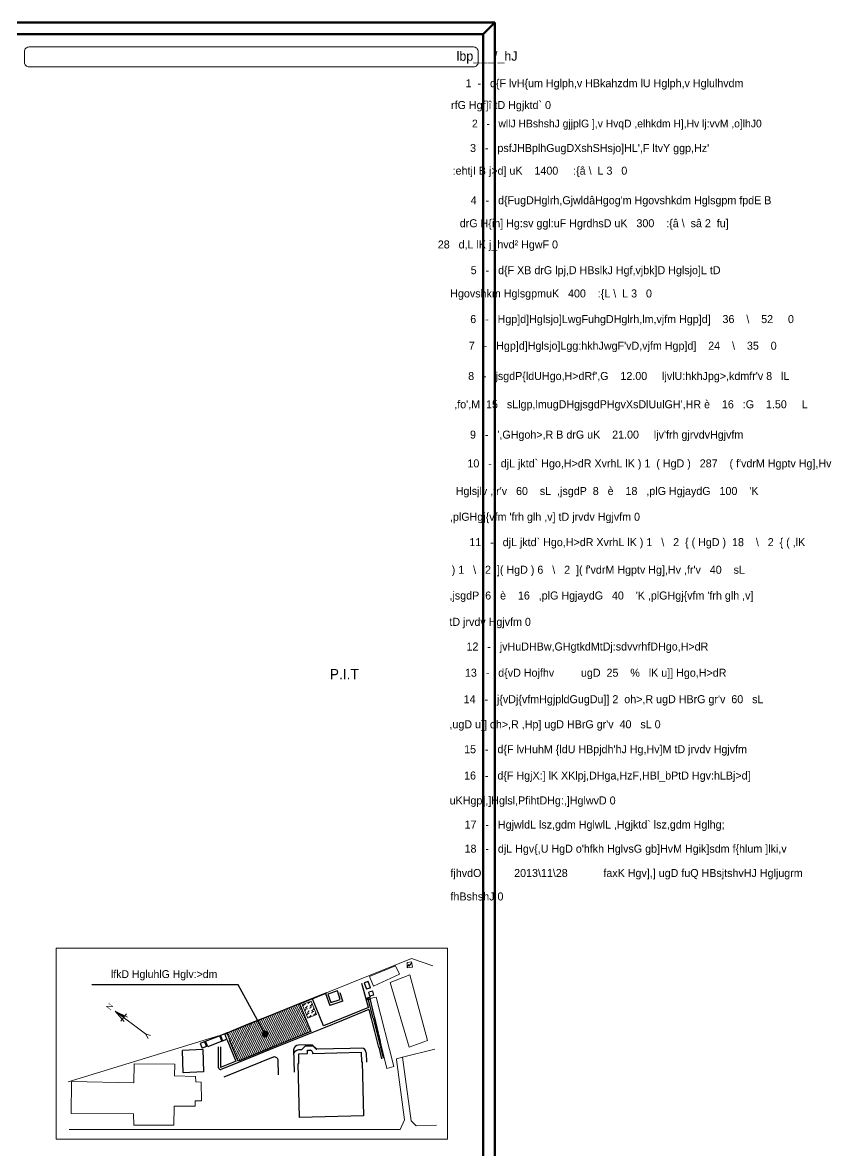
# Model space of a CAD drawing. Extents: x 971 to 1079, y 664 to 731.
# Drawn here: x 1050.92 to 1079.22, y 691.48 to 730.92 of the extents above; entities that cross this region are included whole.
import ezdxf
from ezdxf.enums import TextEntityAlignment as Align

# ---------------------------------------------------------------- set-up
doc = ezdxf.new("R2010")
doc.units = 0
doc.header["$MEASUREMENT"] = 0
doc.linetypes.add('DASHED', pattern=[19.05, 12.7, -6.35])
doc.linetypes.add('HIDDEN', pattern=[0.375, 0.25, -0.125])
doc.layers.get('0').update_dxf_attribs({"linetype": 'CONTINUOUS', "lineweight": 30})
for name, color, linetype, lineweight in [('Layout', 7, 'CONTINUOUS', 20), ('North', 7, 'CONTINUOUS', 40), ('UG-BORDER', 20, 'CONTINUOUS', 80), ('UG-Khartosha', 11, 'CONTINUOUS', 20)]:
    doc.layers.add(name, color=color, linetype=linetype, lineweight=lineweight)
doc.layers.add('Line', color=3, linetype='CONTINUOUS')
doc.layers.add('NOTES', color=11, linetype='CONTINUOUS')
doc.styles.add('ARAB', font='sosa.shx', dxfattribs={"width": 0.9, "height": 0.07})
doc.styles.add('Eng.', font='romantic_0.ttf')
doc.dimstyles.get("Standard").update_dxf_attribs({"dimtxt": 0.12, "dimasz": 0.05, "dimexe": 0.18, "dimexo": 0.0625, "dimgap": 0.09, "dimtad": 0, "dimtih": 1, "dimtoh": 1, "dimzin": 0, "dimdsep": 46, "dimtxsty": 'Standard', "dimblk": 'DOT', "dimcen": 0.09, "dimadec": 0, "dimazin": 0, "dimtfac": 1, "dimtofl": 0, "dimtmove": 0, "dimatfit": 3, "dimldrblk": 'DOT', "dimfxl": 1, "dimtolj": 1, "dimtzin": 0, "dimarcsym": 0})

# ---------------------------------------------------------------- blocks, each defined once
blk = doc.blocks.new('_Dot')
at = {"color": 0, "linetype": 'ByBlock', "lineweight": -2}
blk.add_line((-0.5, 0), (-1, 0), dxfattribs=at)
at = {"color": 0, "linetype": 'ByBlock', "const_width": 0.5}
blk.add_lwpolyline([(-0.25, 0, 1), (0.25, 0, 1)], format="xyb", close=True, dxfattribs=at)
blk = doc.blocks.new('A$C2E0A3FBF')
at = {"layer": 'North', "lineweight": 20}
blk.add_hatch(color=256, dxfattribs=at).paths.add_polyline_path([(1340.58, 1234.45), (1341.93, 1235.34), (1336.31, 1240.92)])
for p, q in [((1351.55, 1217.88), (1336.31, 1240.92)), ((1336.31, 1240.92), (1343.32, 1233.95)), ((1336.31, 1240.92), (1339.97, 1231.73)), ((1340.58, 1234.45), (1337.78, 1232.6)), ((1340.58, 1234.45), (1343.39, 1236.31)), ((1351.55, 1217.88), (1354.77, 1215.64)), ((1351.55, 1217.88), (1352.35, 1214.04))]:
    blk.add_line(p, q, dxfattribs=at)
at = {"layer": 'North', "style": 'Eng.'}
blk.add_text('N', height=4, rotation=33.49317, dxfattribs=at).set_placement((1332.96, 1242.61))
blk = doc.blocks.new('A$C476D1BCC')
at = {"layer": 'UG-Khartosha', "color": 14}
blk.add_lwpolyline([(-0.15879, -0.00448), (-0.00341, -0.00448, -0.414214), (-0.00178, -0.00611), (-0.00178, -0.00985, -0.414214), (-0.00341, -0.01148), (-0.15879, -0.01148, -0.414214), (-0.16042, -0.00985), (-0.16042, -0.00611, -0.414214)], format="xyb", close=True, dxfattribs=at)
at = {"layer": 'UG-Khartosha', "style": 'ARAB'}
blk.add_text('lbp___/_hJ', height=0.003256, dxfattribs=at).set_placement((-0.00929, -0.00931))
blk = doc.blocks.new('Keyplan')
at = {"layer": 'Layout', "lineweight": 9}
h = blk.add_hatch(dxfattribs=at)
h.set_pattern_fill('ANSI31', color=0, scale=9.999073, angle=20, style=0)
h.set_pattern_definition([(65, (-1001.4842, -893.9533), (-1.1327798, 0.5282239), [])])
h.paths.add_polyline_path([(-161.36, 77.82), (-108.22, 99.23), (-99.92, 78.64), (-153.3, 57.13), (-159.26, 71.93), (-159.03, 72.02)])
at = {"color": 0}
for p, q in [((-161.5, 73.13), (-163.08, 77)), ((-61.42, 17.04), (-108.38, 15.88))]:
    blk.add_line(p, q, dxfattribs=at)
at = {"color": 0, "linetype": 'Continuous'}
blk.add_lwpolyline([(-161.36, 77.82), (-108.22, 99.23), (-99.92, 78.64), (-153.3, 57.13), (-159.26, 71.93), (-159.03, 72.02)], close=True, dxfattribs=at)
at = {"color": 0, "lineweight": 20}
blk.add_lwpolyline([(-106.27, 98.4), (-99.78, 101.01), (-95.82, 91.18), (-102.31, 88.57)], close=True, dxfattribs=at)
at = {"color": 0, "linetype": 'HIDDEN', "lineweight": 20, "ltscale": 1.2}
for centre in [(-100.72, 98.8), (-104.06, 97.46), (-102.71, 94.12), (-101.37, 90.78), (-99.37, 95.46), (-98.03, 92.12)]:
    blk.add_circle(centre, 1.3, dxfattribs=at)
at = {"layer": 'Layout', "lineweight": 20}
for points in [[(-286.32, 139.69), (0, 139.69), (0, 0), (-286.32, 0)], [(-275.17, 42.1), (-275.37, 18.78), (-229.75, 18.52), (-229.51, 10.09), (-200.26, 10.16), (-200.15, 24.07), (-184.68, 24.07), (-184.68, 27.93), (-180.06, 28.03), (-180.27, 41.68), (-184.28, 41.98), (-184.37, 45.88), (-199.72, 46.19), (-199.53, 54.77), (-229.37, 54.99), (-229.55, 41.2), (-275.17, 42.1)]]:
    blk.add_lwpolyline(points, close=True, dxfattribs=at)
at = {"layer": 'Layout'}
for points in [[(-10.77, 126.8), (-26.32, 132.23), (-163.76, 76.85), (-277.61, 41.82)], [(-276.78, 6.97), (-34.63, 6.97), (-31.43, 14.02), (-37.38, 58.17), (-37.42, 58.75), (-32.95, 59.88), (-26.62, 13.29), (-22.91, 9.75), (-7.97, 10.11)]]:
    blk.add_lwpolyline(points, dxfattribs=at)
at = {"layer": 'Layout', "color": 0}
for points in [[(-37.98, 126.7), (-35.04, 120.59), (-54.21, 111.81), (-57.15, 119)], [(-29.59, 129.26), (-26.32, 129.82), (-25.62, 125.76), (-29.41, 125.35)], [(-27.61, 120.12), (-14.57, 72.26), (-28.04, 67.35), (-42.04, 114.72)], [(-39.2, 53.1), (-52.16, 103.92), (-56.91, 102.81), (-44.44, 51.62)]]:
    blk.add_lwpolyline(points, close=True, dxfattribs=at)
for points in [[(-29.43, 125.78), (-28.26, 127.88), (-28.09, 126.52), (-26.22, 129.24)], [(-32.95, 59.88), (-9.3, 65.76)]]:
    blk.add_lwpolyline(points, dxfattribs=at)
at = {"layer": 'Layout'}
blk.add_lwpolyline([(-275.17, 42.1), (-275.36, 18.79), (-229.75, 18.53), (-229.51, 10.09), (-200.27, 10.16), (-200.15, 24.07), (-184.68, 24.07), (-184.68, 27.93), (-180.06, 28.03), (-180.27, 41.68), (-184.29, 41.98), (-184.38, 45.88), (-199.72, 46.19), (-199.53, 54.77), (-229.37, 54.99), (-229.55, 41.2), (-275.17, 42.1)], close=True, dxfattribs=at)
at = {"layer": 'Line', "color": 0, "linetype": 'Continuous'}
for p, q in [((-80.53, 108.45), (-87.51, 105.96)), ((-78.52, 102.27), (-80.53, 108.45)), ((-58.11, 115.43), (-60.92, 114.4)), ((-60.92, 114.4), (-59.17, 109.62)), ((-56.35, 110.66), (-59.17, 109.62)), ((-56.35, 110.66), (-58.11, 115.43)), ((-54.74, 108.36), (-57.63, 107.54)), ((-56.79, 104.62), (-57.63, 107.54)), ((-53.91, 105.44), (-54.74, 108.36)), ((-90.86, 82.89), (-98.85, 102.71)), ((-89.33, 106.55), (-86.01, 97.73)), ((-87.51, 105.96), (-85.27, 100)), ((-76.52, 100.87), (-86.01, 97.73)), ((-85.27, 100), (-78.52, 102.27)), ((-76.52, 100.87), (-78.53, 107.05)), ((-58.94, 103.14), (-57.95, 103.33)), ((-58.76, 102.18), (-58.94, 103.14)), ((-58.94, 103.14), (-57.77, 102.38)), ((-58.76, 102.18), (-57.95, 103.33)), ((-58.76, 102.18), (-57.77, 102.38)), ((-58.29, 103.7), (-56.63, 103.91)), ((-54.34, 88.51), (-58.29, 103.7)), ((-57.77, 102.38), (-57.95, 103.33)), ((-53.91, 105.44), (-56.79, 104.62)), ((-56.79, 104.62), (-56.63, 103.91)), ((-177.08, 71.66), (-166.96, 75.64)), ((-166.96, 75.64), (-165.28, 71.58)), ((-163.08, 77), (-166.2, 75.82)), ((-166.2, 75.82), (-164.61, 71.92)), ((-162.4, 77.25), (-163.08, 77)), ((-162.32, 77.02), (-162.99, 76.77)), ((-162.44, 77.35), (-162.01, 77.54)), ((-162.26, 76.88), (-162.44, 77.35)), ((-161.82, 77.06), (-162.26, 76.88)), ((-162.01, 77.54), (-161.82, 77.06)), ((-161.32, 77.71), (-161.97, 77.43)), ((-161.23, 77.48), (-161.87, 77.2)), ((-177.75, 71.29), (-180.91, 70.07)), ((-180.91, 70.07), (-179.45, 66.5)), ((-176.29, 67.71), (-179.45, 66.5)), ((-177.75, 71.29), (-176.29, 67.71)), ((-175.42, 67.59), (-177.08, 71.66)), ((-165.28, 71.58), (-175.42, 67.59)), ((-166.05, 67.57), (-166.11, 52.85)), ((-164.61, 71.92), (-161.5, 73.13)), ((-164.61, 71.92), (-161.5, 73.13)), ((-164.61, 71.92), (-161.5, 73.13)), ((-164.61, 71.92), (-161.5, 73.13)), ((-50.22, 67.22), (-50.51, 67.15)), ((-50.22, 67.22), (-48.26, 58.72)), ((-179.03, 65.58), (-194.01, 64.93)), ((-193.58, 48.55), (-194.01, 64.93)), ((-179.03, 65.58), (-178.59, 49.2)), ((-127.68, 59.84), (-163.63, 45.41)), ((-123.7, 47.1), (-123.99, 57.89)), ((-112.65, 65.44), (-112.23, 49.06)), ((-108.91, 62.38), (-102.51, 62.55)), ((-108.76, 55.3), (-108.91, 62.38)), ((-102.51, 62.55), (-102.58, 65.19)), ((-102.58, 65.19), (-100.29, 65.13)), ((-98.87, 63.72), (-98.81, 62.57)), ((-98.81, 62.57), (-63.07, 63.5)), ((-63.07, 63.5), (-62.9, 56.46)), ((-59.6, 63.11), (-59.39, 56.33)), ((-109.28, 55.29), (-108.76, 55.3)), ((-108.38, 15.88), (-109.28, 55.29)), ((-62.9, 56.46), (-62.38, 56.46)), ((-62.38, 56.46), (-61.42, 17.04)), ((-178.59, 49.2), (-193.58, 48.55)), ((-109.12, 48.49), (-109.12, 48.49))]:
    blk.add_line(p, q, dxfattribs=at)
for points in [[(-57.9, 96.21), (-59.85, 103.29), (-61.29, 108.86), (-62.62, 113.82)], [(-157.8, 79.25), (-155.01, 80.34), (-144.31, 84.75), (-134.94, 88.49), (-122.01, 93.67), (-113.27, 97.2), (-88.36, 107.24)], [(-108.12, 98.97), (-88.26, 106.98), (-88.36, 107.24)], [(-57.56, 94.82), (-76.39, 87.1), (-90.65, 81.29), (-106.51, 74.9), (-129.81, 65.45), (-154.15, 55.63), (-165.94, 50.88)], [(-57.9, 96.21), (-77.62, 88.22), (-90.86, 82.89), (-90.86, 82.89)], [(-57.56, 94.82), (-53.46, 78.76), (-50.51, 67.15)], [(-54.34, 88.51), (-51.99, 78.92)], [(-51.99, 78.92), (-46.98, 59.11)], [(-167.58, 52.09), (-167.54, 67.44)], [(-161.5, 73.13), (-154.92, 56.95), (-157.08, 56.07), (-165.6, 52.6)], [(-62.85, 66.58), (-71.23, 66.39), (-95.65, 65.78), (-99, 68.93), (-109, 68.66)]]:
    blk.add_lwpolyline(points, dxfattribs=at)
at = {"layer": 'Line', "color": 0, "linetype": 'DASHED'}
blk.add_lwpolyline([(-56.91, 102.81), (-53.77, 89.91), (-50.58, 76.79), (-49.29, 71.53)], dxfattribs=at)
at = {"layer": 'Line', "color": 0, "linetype": 'Continuous'}
blk.add_lwpolyline([(-112.55, 61.61, -0.413775), (-108.87, 65.5), (-106.61, 65.56), (-103.85, 68.33), (-98.57, 68.21), (-96.08, 65.77), (-95.65, 65.78)], format="xyb", dxfattribs=at)
for centre in [(-57.64, 102.37), (-57.15, 102.43)]:
    blk.add_circle(centre, 0.0754, dxfattribs=at)
for centre, radius, start, end in [((-108.91, 64.87), 3.79, 91.33492, 171.39656), ((-63.08, 63.12), 3.48, 359.88423, 86.28373), ((-126.57, 57.48), 2.61, 9.15749, 115.1167), ((-100.68, 63.33), 1.85, 12.24967, 77.69518), ((-166.05, 52.44), 1.56, 192.84722, 274.3043), ((-165.79, 52.86), 0.318, 182.22828, 307.10369)]:
    blk.add_arc(centre, radius, start, end, dxfattribs=at)
at = {"layer": 'Layout', "linetype": 'Continuous', "lineweight": 20, "rotation": 19.58766213575206}
blk.add_blockref('A$C2E0A3FBF', (-1086.19, -1523.57), dxfattribs=at)
at = {"layer": 'UG-Khartosha', "style": 'ARAB'}
blk.add_text('lfkD HgluhlG Hglv:>dm', height=5.7369, dxfattribs=at).set_placement((-207.4, 117.89), align=Align.CENTER)
at = {"layer": 'UG-Khartosha'}
blk.add_leader([(-133.4, 76.82), (-153.09, 112.86), (-260.27, 112.86)], dimstyle='Standard', override={"dimasz": 5, "dimgap": 0.09, "dimtad": 0, "dimldrblk": 'Dot'}, dxfattribs=at)
blk = doc.blocks.new('UG-DAMANHOUR-LABS-BORD')
at = {"layer": 'UG-BORDER'}
for p, q in [((0, 66.7), (-96, 66.7)), ((0, 66.7), (-0.404, 66.296)), ((0, 0), (0, 66.7)), ((-0.404, 66.296), (-95.596, 66.296)), ((-0.404, 0.404), (-0.404, 66.296))]:
    blk.add_line(p, q, dxfattribs=at)
for name, p, xscale, yscale, zscale in [('A$C476D1BCC', (-0.404, 66.296), 99.99999999997229, 99.99999999997229, 99.99999999997229), ('Keyplan', (-1.652, 27.652), 0.0477887533049465, 0.0477887533049465, 0.0477887533049465)]:
    blk.add_blockref(name, p, dxfattribs=dict(xscale=xscale, yscale=yscale, zscale=zscale))

msp = doc.modelspace()

# ---------------------------------------------------------------- block references
msp.add_blockref('UG-DAMANHOUR-LABS-BORD', (1067.4384, 664.2206))

# ---------------------------------------------------------------- texts
at = {"layer": 'NOTES', "style": 'ARAB'}
for s, height, p in [('1  -   d{F lvH{um Hglph,v HBkahzdm lU Hglph,v Hglulhvdm ', 0.28, (1066.4197, 728.6599)), ('rfG Hgf]î tD Hgjktd` 0', 0.28, (1065.911, 727.8963)), ('2   -   wllJ HBshshJ gjjplG ],v HvqD ,elhkdm H],Hv lj:vvM ,o]lhJ0', 0.269997, (1066.6452, 727.2545)), ("3   -   psfJHBplhGugDXshSHsjo]HL',F ltvY ggp,Hz'", 0.28, (1066.5758, 726.3932)), (':ehtjI B j>d] uK    1400     :{â \\  L 3   0', 0.28, (1065.966, 725.6003)), ("4   -   d{FugDHglrh,GjwldâHgog'm Hgovshkdm Hglsgpm fpdE B", 0.28, (1066.598, 724.5662)), (' drG H{ih] Hg:sv ggl:uF HgrdhsD uK   300    :{â \\  sâ 2  fu] ', 0.28, (1066.111, 723.7622)), ('28   d,L lK j_hvd² HgwF 0', 0.28, (1065.447, 723.0204)), ('5   -   d{F XB drG lpj,D HBslkJ Hgf,vjbk]D Hglsjo]L tD', 0.28, (1066.598, 722.1205)), ('Hgovshkm HglsgpmuK   400    :{L \\  L 3   0', 0.28, (1065.8818, 721.3071)), ('6   -   Hgp]d]Hglsjo]LwgFuhgDHglrh,lm,vjfm Hgp]d]    36    \\    52     0', 0.28, (1066.5824, 720.4104)), ("7   -   Hgp]d]Hglsjo]Lgg:hkhJwgF'vD,vjfm Hgp]d]    24    \\    35    0", 0.28, (1066.5313, 719.4791)), ("8   -   jsgdP{ldUHgo,H>dRf',G    12.00     ljvlU:hkhJpg>,kdmfr'v 8   lL", 0.28, (1066.509, 718.421)), (",fo',M  15   sLlgp,lmugDHgjsgdPHgvXsDlUulGH',HR è    16   :G    1.50     L", 0.28, (1066.0232, 717.4314)), ("9   -   ',GHgoh>,R B drG uK    21.00     ljv'frh gjrvdvHgjvfm", 0.28, (1066.574, 716.3705)), ("10   -   djL jktd` Hgo,H>dR XvrhL lK ) 1  ( HgD )   287    ( f'vdrM Hgptv Hg],Hv ", 0.28, (1066.4834, 715.3638)), ("Hglsjlv ,fr'v   60    sL  ,jsgdP  8   è    18   ,plG HgjaydG   100    'K", 0.28, (1066.0729, 714.3984)), (",plGHgj{vfm 'frh glh ,v] tD jrvdv Hgjvfm 0", 0.28, (1065.8734, 713.497)), ('11   -   djL jktd` Hgo,H>dR XvrhL lK ) 1   \\   2  { ( HgD )  18    \\   2  { ( ,lK ', 0.28, (1066.5507, 712.6095)), (") 1   \\   2  ]( HgD ) 6   \\   2  ]( f'vdrM Hgptv Hg],Hv ,fr'v   40    sL    ", 0.28, (1065.9335, 711.6441)), (",jsgdP  6   è    16   ,plG HgjaydG   40    'K ,plGHgj{vfm 'frh glh ,v]", 0.28, (1065.856, 710.7427)), ('tD jrvdv Hgjvfm 0', 0.28, (1065.853, 709.8226)), ('12   -   jvHuDHBw,GHgtkdMtDj:sdvvrhfDHgo,H>dR', 0.28, (1066.4507, 708.9596)), ('13   -   d{vD Hojfhv         ugD  25    %   lK u]] Hgo,H>dR ', 0.28, (1066.3961, 708.0428)), ("14   -   j{vDj{vfmHgjpldGugDu]] 2  oh>,R ugD HBrG gr'v  60   sL", 0.28, (1066.351, 707.1168)), (",ugD u]] oh>,R ,Hp] ugD HBrG gr'v  40   sL 0", 0.28, (1065.8545, 706.2399)), ("15   -   d{F lvHuhM {ldU HBpjdh'hJ Hg,Hv]M tD jrvdv Hgjvfm", 0.28, (1066.3687, 705.3684)), ('16   -   d{F HgjX:] lK XKlpj,DHga,HzF,HBl_bPtD Hgv:hLBj>d]', 0.28, (1066.3664, 704.448)), ('uKHgp],]Hglsl,PfihtDHg:,]HglwvD 0', 0.28, (1065.8607, 703.576)), ('17   -   HgjwldL lsz,gdm HglwlL ,Hgjktd` lsz,gdm Hglhg;', 0.28, (1066.3838, 702.7334)), ("18   -   djL Hgv{,U HgD o'hfkh HglvsG gb]HvM Hgik]sdm f{hlum ]lki,v", 0.28, (1066.3838, 701.8892)), ('fjhvdO           2013\\11\\28            faxK Hgv],] ugD fuQ HBsjtshvHJ Hgljugrm', 0.28, (1065.8902, 701.0384)), ('fhBshshJ 0', 0.28, (1065.8902, 700.2183))]:
    msp.add_text(s, height=height, dxfattribs=at).set_placement(p)
at = {"layer": 'NOTES'}
msp.add_text('P.I.T', height=0.36, dxfattribs=at).set_placement((1061.6683, 707.9536))

doc.saveas('drawing.dxf')
